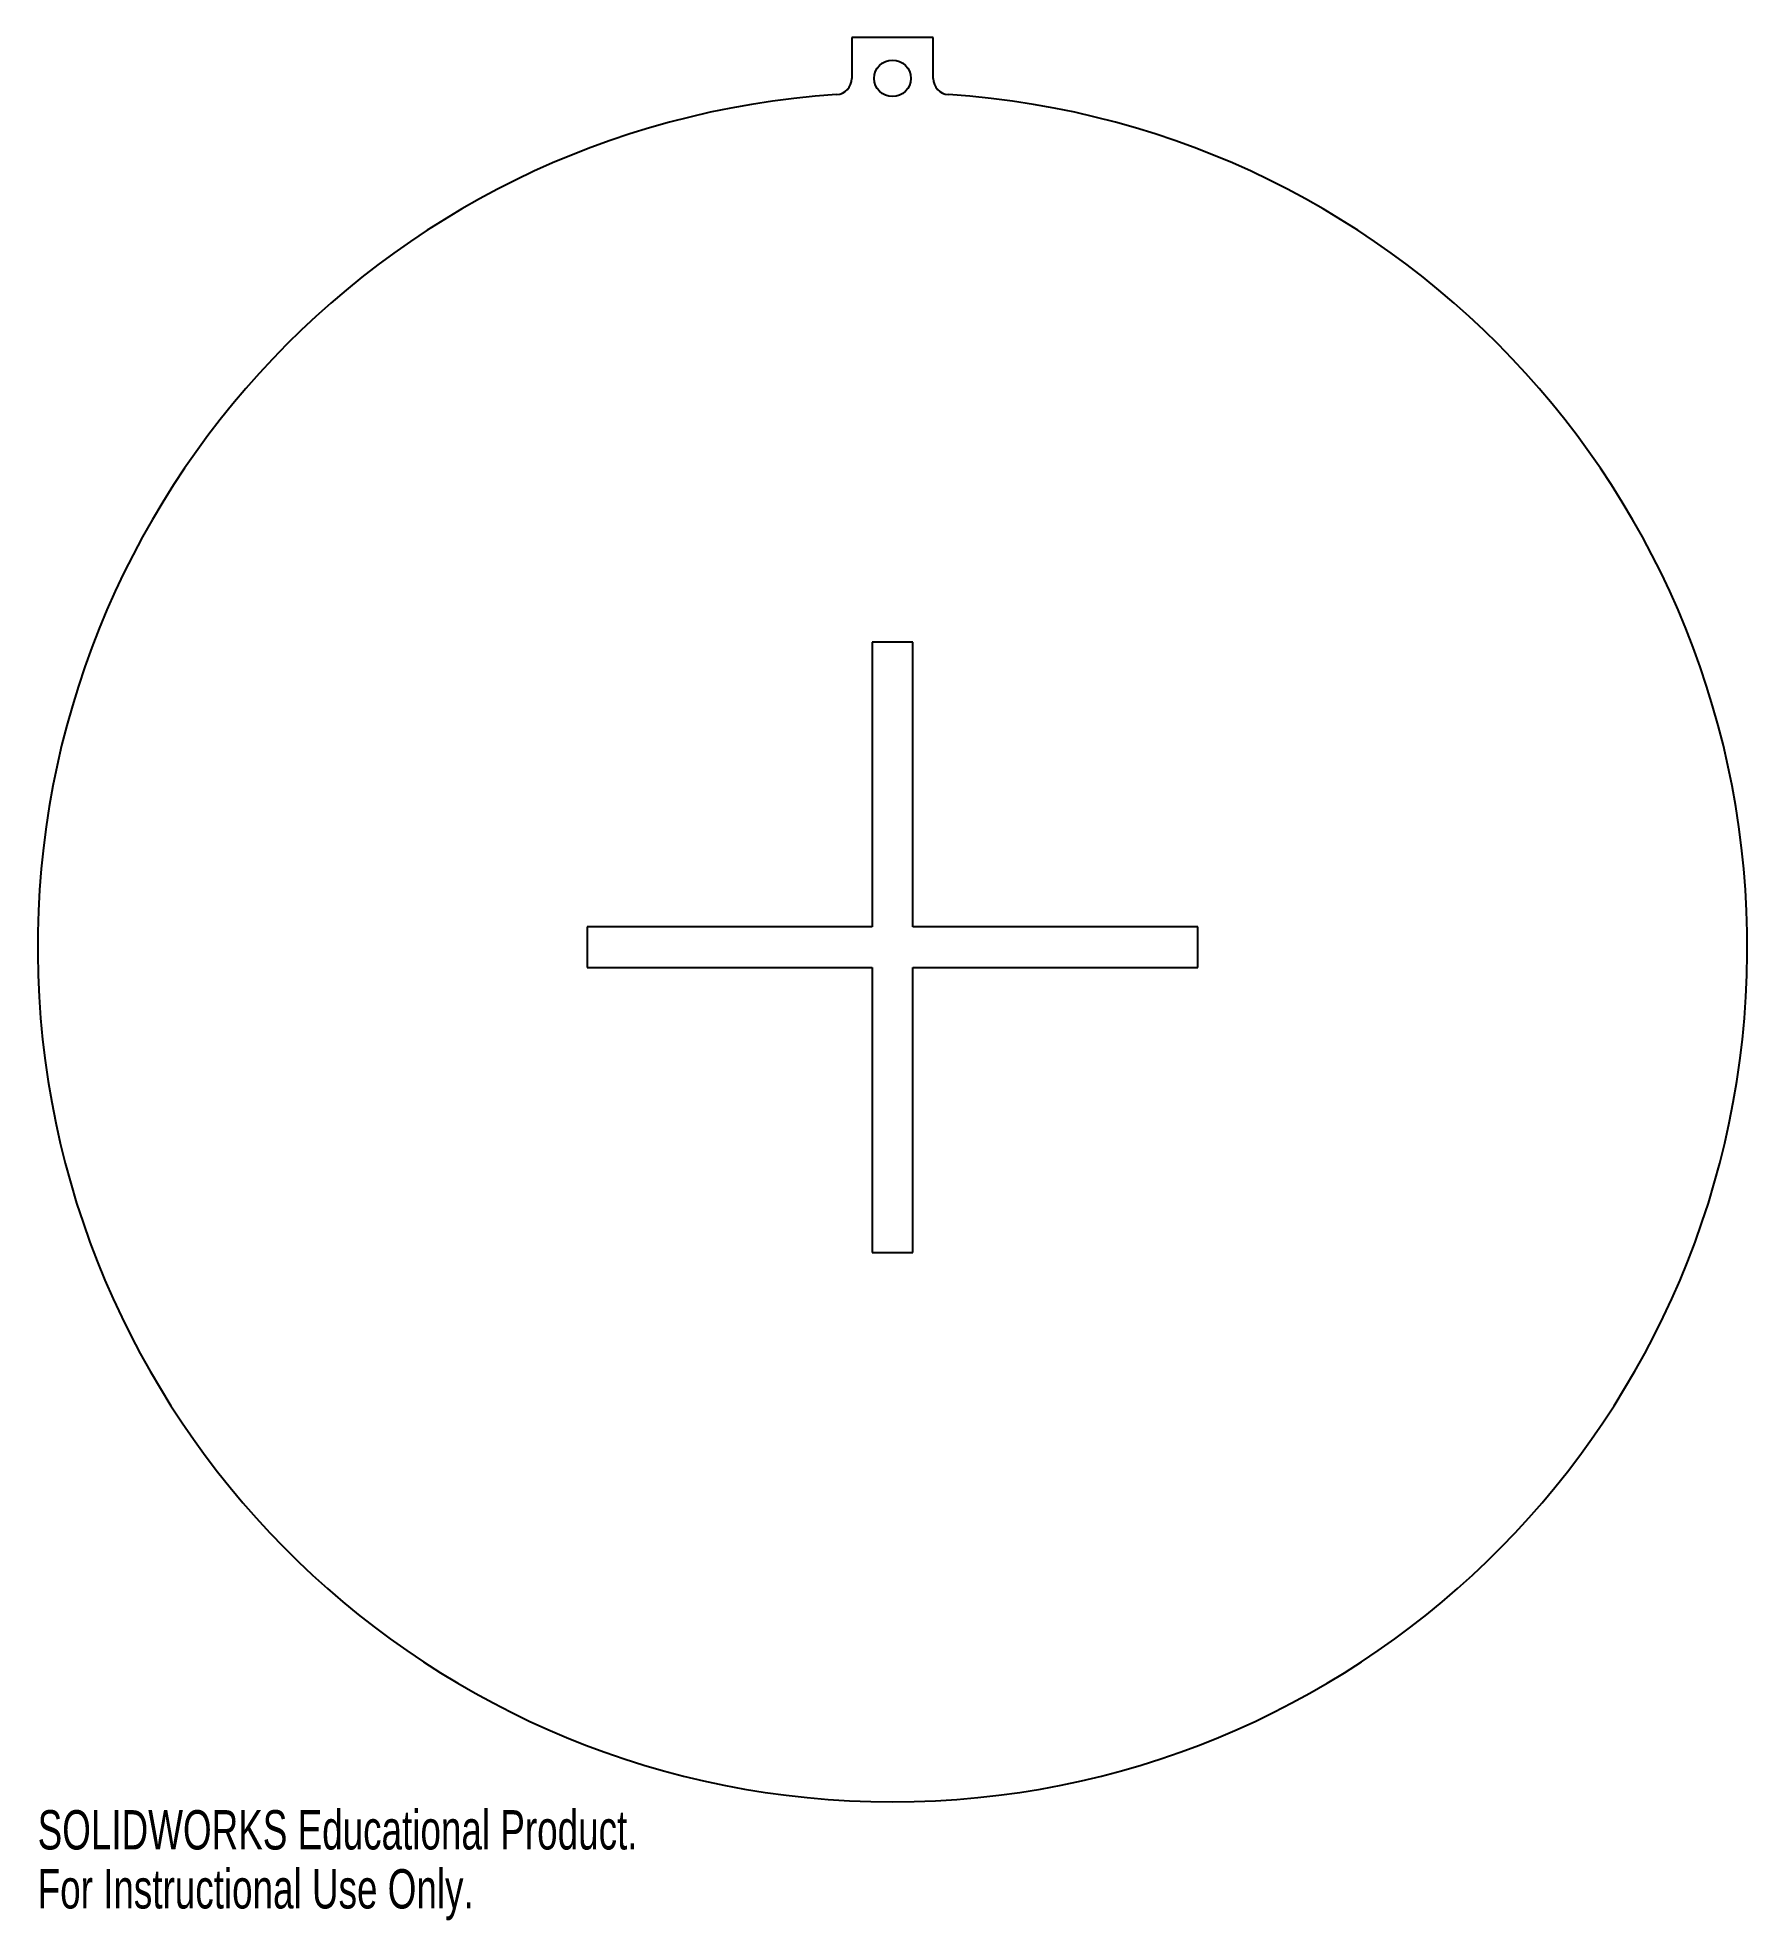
# Model space of a CAD drawing. Header units: millimetres. Extents: x -105 to 105, y -120 to 112.
import ezdxf

# ---------------------------------------------------------------- set-up
doc = ezdxf.new("R2010")
doc.units = ezdxf.units.MM
doc.styles.add('SLDTEXTSTYLE0', font='TXT', dxfattribs={"width": 0.7})

msp = doc.modelspace()

# ---------------------------------------------------------------- linework, layer by layer
at = {"color": 7, "linetype": 'Continuous', "lineweight": 25}
for p, q in [((5, 111.77), (-5, 111.77)), ((-5, 111.77), (-5, 106.77)), ((5, 106.77), (5, 111.77)), ((-2.5, 37.5), (-2.5, 2.5)), ((2.5, 37.5), (-2.5, 37.5)), ((2.5, 2.5), (2.5, 37.5)), ((-2.5, 2.5), (-37.5, 2.5)), ((-37.5, 2.5), (-37.5, -2.5)), ((37.5, 2.5), (2.5, 2.5)), ((37.5, -2.5), (37.5, 2.5)), ((-37.5, -2.5), (-2.5, -2.5)), ((-2.5, -2.5), (-2.5, -37.5)), ((2.5, -37.5), (2.5, -2.5)), ((2.5, -2.5), (37.5, -2.5)), ((-2.5, -37.5), (2.5, -37.5))]:
    msp.add_line(p, q, dxfattribs=at)
msp.add_circle((0, 106.77), 2.25, dxfattribs=at)
for centre, radius, start, end in [((-7, 106.77), 2, 273.751, 0), ((7, 106.77), 2, 180, 266.249), ((0, 0), 105, 93.751, 86.249)]:
    msp.add_arc(centre, radius, start, end, dxfattribs=at)

# ---------------------------------------------------------------- texts
at = {"color": 7, "linetype": 'Continuous', "char_height": 4.8336, "attachment_point": 1, "style": 'SLDTEXTSTYLE0'}
for s, insert in [('SOLIDWORKS Educational Product.', (-105, -106.02)), ('For Instructional Use Only.', (-105, -113.27))]:
    msp.add_mtext(s, dxfattribs=dict(at, insert=insert))

doc.saveas('drawing.dxf')
